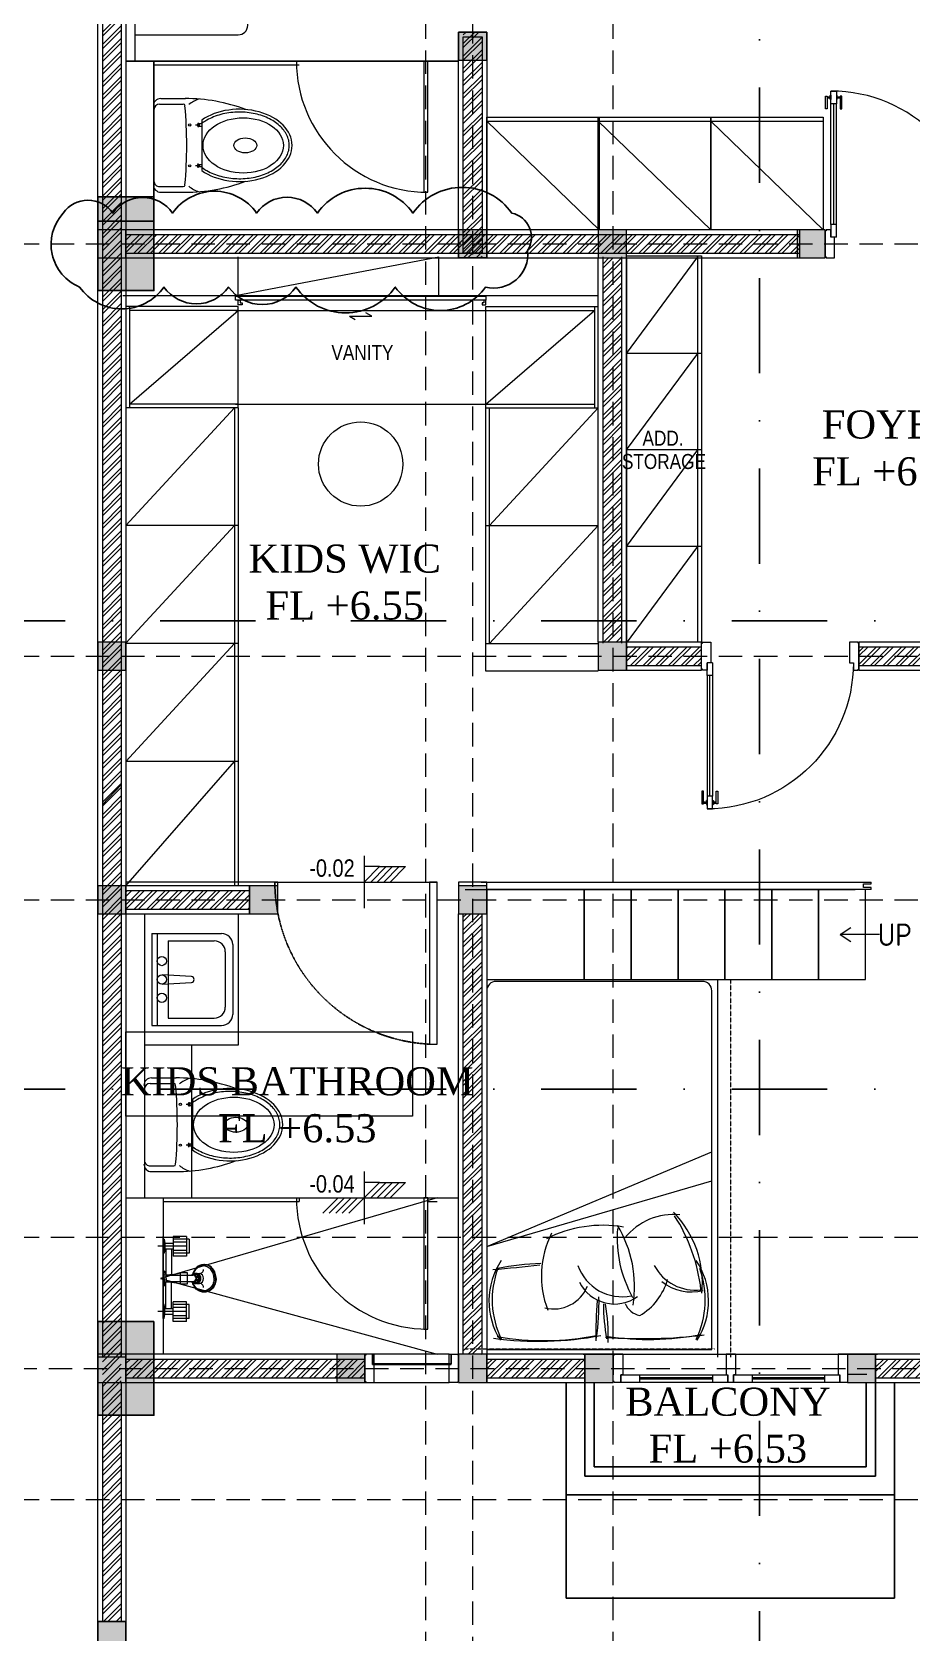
# Model space of a CAD drawing. Header units: millimetres. Extents: x -9564 to 494436, y -140371 to 4257.
# Drawn here: x 79662 to 84355, y -14508 to -5972 of the extents above; entities that cross this region are included whole.
import ezdxf

# ---------------------------------------------------------------- set-up
doc = ezdxf.new("R2010")
doc.units = ezdxf.units.MM
doc.header["$MEASUREMENT"] = 0
for name, pattern in [('DASHDOTX2', [50.8, 25.4, -12.7, 0, -12.7]), ('DASHED2', [0.375, 0.25, -0.125]), ('HIDDEN2', [0.1875, 0.125, -0.0625]), ('SLD-Solid', [0])]:
    doc.linetypes.add(name, pattern=pattern)
doc.layers.get('DEFPOINTS').update_dxf_attribs({"lineweight": 18})
for name, color, linetype in [('1', 5, 'Continuous'), ('DIM DET', 8, 'HIDDEN2'), ('TEXT', 4, 'Continuous'), ('WALL', 90, 'Continuous')]:
    doc.layers.add(name, color=color, linetype=linetype)
for name, color, linetype, lineweight in [('28-Arsiran', 252, 'Continuous', 5), ('8', 8, 'Continuous', 5), ('AS', 8, 'HIDDEN2', 5), ('DIM', 1, 'Continuous', 5), ('DINDING', 1, 'Continuous', 20), ('DOOR OPENING', 4, 'SLD-Solid', 5), ('FURNITURE', 25, 'Continuous', 5), ('HATCH', 8, 'Continuous', 13), ('KOL', 5, 'Continuous', 18), ('LEGEND', 1, 'DASHED2', 50), ('TEXT 1', 210, 'Continuous', 5)]:
    doc.layers.add(name, color=color, linetype=linetype, lineweight=lineweight)
doc.styles.add('0010-WKA13-TEXT', font='isocp.shx', dxfattribs={"height": 15})
doc.styles.add('Arial Narrow', font='ARIALN.TTF')
doc.styles.add('style1', font='times.ttf', dxfattribs={"height": 0.15})
doc.styles.add('style2', font='times.ttf', dxfattribs={"height": 0.18})
doc.dimstyles.new('ISO-25', dxfattribs={"dimtxt": 0.18, "dimasz": 0.12, "dimexe": 0.1, "dimexo": 0.1, "dimgap": 0.0625, "dimtad": 1, "dimtoh": 1, "dimdec": 0, "dimlfac": 1000, "dimtxsty": 'style2', "dimblk": 'ARCHTICK', "dimcen": 0.15, "dimclrd": 1, "dimclre": 1, "dimclrt": 4, "dimadec": 0, "dimazin": 0, "dimtfac": 1, "dimtdec": 0, "dimtmove": 0, "dimatfit": 3, "dimldrblk": 'OBLIQUE', "dimfxl": 1, "dimarcsym": 0})
pattern_1 = [(45, (-234119.49, -162929.193), (-33.675954, 33.675954), []), (45, (-234097.04, -162929.193), (-33.675954, 33.675954), [])]

# ---------------------------------------------------------------- blocks, each defined once
blk = doc.blocks.new('as2')
at = {"layer": 'AS'}
for p, q in [((245.8198, 142.1088), (245.8198, 163.539)), ((247.5698, 142.1088), (247.5698, 163.539)), ((247.8198, 142.2711), (247.8198, 163.539)), ((248.5698, 142.1088), (248.5698, 163.539)), ((242.9446, 155.8275), (256.2148, 155.8275)), ((242.9446, 153.6275), (256.2148, 153.6275)), ((242.9446, 152.3275), (256.2148, 152.3275)), ((242.9446, 150.5275), (256.2148, 150.5275)), ((242.3711, 149.8275), (256.2148, 149.8275)), ((242.9446, 149.1275), (256.2148, 149.1275))]:
    blk.add_line(p, q, dxfattribs=at)
blk = doc.blocks.new('TOILET')
at = {"layer": '8', "lineweight": 5}
for p, q in [((-134.7, 254.9), (134.7, 254.9)), ((-120.2, 236.5), (-96.6, 236.5)), ((-114.4, 254.9), (-114.4, 235.8)), ((-108.5, 245.2), (-108.5, 221.5)), ((-102.2, 235.8), (-102.2, 254.9)), ((120.2, 236.5), (96.6, 236.5)), ((102.2, 235.8), (102.2, 254.9)), ((108.5, 245.2), (108.5, 221.5)), ((114.4, 254.9), (114.4, 235.8)), ((-250, 36.9), (-250, 167.9)), ((-220, 30), (-220, 155.8)), ((220, 30), (220, 155.8)), ((250, 36.9), (250, 167.9)), ((-190, 0), (190, 0))]:
    blk.add_line(p, q, dxfattribs=at)
for centre in [(-109.2, 190.9), (109.2, 190.9)]:
    blk.add_circle(centre, 5.82, dxfattribs=at)
for centre, radius, start, end in [((666.2, 167.1), 916.2, 159.38766, 180.04725), ((-666.2, 167.1), 916.2, 359.95275, 20.61234), ((-96.2, 287.1), 157.9, 197.15223, 219.8185), ((0, -2250.1), 2425, 85.01146, 94.98854), ((-108.3, 236.3), 6.15, 185.15685, 354.84315), ((108.3, 236.3), 6.15, 185.15685, 354.84315), ((96.2, 287.1), 157.9, 320.1815, 342.84777), ((-210, 155.8), 10, 94.98854, 180), ((210, 155.8), 10, 0, 85.01146), ((-210, 36.9), 40, 180, 270), ((-190, 30), 30, 180, 270), ((190, 30), 30, 270, 0), ((210, 36.9), 40, 270, 0)]:
    blk.add_arc(centre, radius, start, end, dxfattribs=at)
blk.add_ellipse((0, 455.9), major_axis=(0, 281), ratio=0.685919, start_param=3.915332, end_param=8.651039, dxfattribs=at)
for centre, major_axis, ratio in [((0.3, 476.2), (0, 214.4), 0.687861), ((0, 487.3), (0, 60.7), 0.657164)]:
    blk.add_ellipse(centre, major_axis=major_axis, ratio=ratio, dxfattribs=at)
blk.add_open_spline([(117, 256.4), (126.7, 269.6), (130.8, 276.1), (141, 293.8), (146.8, 305.6), (156.9, 330.6), (161.3, 343.7), (168.6, 370.8), (171.5, 384.8), (175.7, 413.3), (177, 427.9), (178, 457.1), (177.7, 471.7), (175.4, 500.8), (173.5, 515.2), (168.1, 543.3), (164.6, 557), (156.2, 583.3), (151.2, 596), (140.1, 619.8), (133.8, 631.1), (120.3, 651.8), (113, 661.3), (97.5, 678.4), (89.3, 686), (72.4, 699), (63.7, 704.5), (45.8, 713.2), (36.8, 716.5), (18.4, 720.8), (9.2, 721.9), (-9.3, 721.9), (-18.5, 720.8), (-36.8, 716.5), (-45.9, 713.2), (-63.7, 704.4), (-72.5, 699), (-89.4, 685.9), (-97.5, 678.4), (-113, 661.3), (-120.3, 651.8), (-133.9, 631), (-140.1, 619.8), (-151.3, 595.9), (-156.2, 583.2), (-164.6, 556.9), (-168.1, 543.2), (-173.5, 515.1), (-175.5, 500.7), (-177.7, 471.7), (-178, 457), (-177, 427.8), (-175.7, 413.2), (-171.5, 384.7), (-168.6, 370.7), (-161.3, 343.6), (-156.9, 330.5), (-146.7, 305.6), (-141, 293.8), (-130.8, 276), (-126.7, 269.6), (-117.3, 254.6)], degree=3, knots=[3.915332, 3.915332, 3.915332, 3.915332, 4.014441, 4.014441, 4.176505, 4.176505, 4.338569, 4.338569, 4.500633, 4.500633, 4.662697, 4.662697, 4.824761, 4.824761, 4.986825, 4.986825, 5.148889, 5.148889, 5.310953, 5.310953, 5.473017, 5.473017, 5.635081, 5.635081, 5.797146, 5.797146, 5.95921, 5.95921, 6.121274, 6.121274, 6.283338, 6.283338, 6.445402, 6.445402, 6.607466, 6.607466, 6.76953, 6.76953, 6.931594, 6.931594, 7.093658, 7.093658, 7.255722, 7.255722, 7.417786, 7.417786, 7.57985, 7.57985, 7.741915, 7.741915, 7.903979, 7.903979, 8.066043, 8.066043, 8.228107, 8.228107, 8.390171, 8.390171, 8.552235, 8.552235, 8.651039, 8.651039, 8.651039, 8.651039], dxfattribs=at)
blk = doc.blocks.new('SINK')
at = {"layer": '8'}
for p, q in [((-186.5, 431.8), (186.5, 431.8)), ((-245.4, 0), (-245.4, 372.9)), ((-147.2, 392.6), (147.2, 392.6)), ((245.4, 0), (245.4, 372.9)), ((-206.1, 88.3), (-206.1, 333.7)), ((206.1, 88.3), (206.1, 333.7)), ((-15.7, 211.9), (-24.5, 55.4)), ((24.5, 55.4), (15.7, 211.9)), ((-206.1, 88.3), (206.1, 88.3)), ((-245.4, 29.4), (245.4, 29.4)), ((-245.4, 0), (245.4, 0))]:
    blk.add_line(p, q, dxfattribs=at)
for centre in [(-98.1, 54), (0, 54), (98.1, 54)]:
    blk.add_circle(centre, 24.5, dxfattribs=at)
for centre, radius, start, end in [((-186.5, 372.9), 58.9, 90, 180), ((186.5, 372.9), 58.9, 0, 90), ((-147.2, 333.7), 58.9, 90, 180), ((147.2, 333.7), 58.9, 0, 90), ((0, 211), 15.7, 3.21694, 176.78306)]:
    blk.add_arc(centre, radius, start, end, dxfattribs=at)
blk = doc.blocks.new('Shower - P')
for p, q in [((0, -146), (0, 146)), ((3, 136.3), (0, 136.3)), ((0, 126.3), (0, 96.3)), ((3, 136.3), (5.5, 121.3)), ((3, 136.3), (3, 86.3)), ((5.5, 121.3), (5.5, 101.3)), ((35.5, 121.3), (5.5, 121.3)), ((82, 146.3), (35.5, 146.3)), ((35.5, 146.3), (35.5, 76.3)), ((82, 146.3), (82, 76.3)), ((92, 136.3), (92, 86.3)), ((3, 86.3), (0, 86.3)), ((5.5, 101.3), (3, 86.3)), ((35.5, 101.3), (5.5, 101.3)), ((9, 101.3), (9, 10.2)), ((29, 101.3), (29, 11.1)), ((82, 76.3), (35.5, 76.3)), ((9, -111), (9, -16.1)), ((29, -111), (29, -17)), ((3, -96), (0, -96)), ((0, -136), (0, -106)), ((3, -146), (3, -96)), ((5.5, -111), (3, -96)), ((35.5, -111), (5.5, -111)), ((5.5, -131), (5.5, -111)), ((82, -86), (35.5, -86)), ((35.5, -156), (35.5, -86)), ((82, -156), (82, -86)), ((92, -146), (92, -96)), ((3, -146), (0, -146)), ((3, -146), (5.5, -131)), ((35.5, -131), (5.5, -131)), ((82, -156), (35.5, -156))]:
    blk.add_line(p, q)
at = {"color": 8}
for p, q in [((92, 136.3), (35.5, 136.3)), ((82, 126.3), (35.5, 126.3)), ((35.5, 111.3), (-19, 111.3)), ((82, 111.3), (35.5, 111.3)), ((82, 96.3), (35.5, 96.3)), ((92, 86.3), (35.5, 86.3)), ((92, -96), (35.5, -96)), ((82, -106), (35.5, -106)), ((35.5, -121), (-19, -121)), ((82, -121), (35.5, -121)), ((82, -136), (35.5, -136)), ((92, -146), (35.5, -146))]:
    blk.add_line(p, q, dxfattribs=at)
blk.add_lwpolyline([(60.4, 16.4), (60.4, -22.3), (86.1, -22.3), (86.1, 16.4)], close=True)
for centre, start, end in [((9.8, 220.3), 267.3376, 283.943), ((9.8, -226.2), 76.057, 92.6624)]:
    blk.add_arc(centre, 210, start, end)
blk = doc.blocks.new('TX 4225 - P')
for p, q in [((0, 0), (-26.5, 0)), ((0, 0), (26.5, 0)), ((0, -2.8), (-26.5, -2.8)), ((0, -10.5), (-13.5, -10.5)), ((-11.2, -10.5), (-11.2, -105.3)), ((0, -2.8), (26.5, -2.8)), ((0, -10.5), (13.5, -10.5)), ((11.2, -10.5), (11.2, -105.3))]:
    blk.add_line(p, q)
at = {"linetype": 'Continuous'}
for p, q in [((-26.5, 0), (-26.5, -2.8)), ((26.5, 0), (26.5, -2.8)), ((-26.5, -2.8), (-13.5, -10.5)), ((26.5, -2.8), (13.5, -10.5)), ((-17.8, -119), (-17.8, -128.2)), ((17.8, -119), (17.8, -128.2))]:
    blk.add_line(p, q, dxfattribs=at)
for points in [[(0, -185.1, -0.08228), (-18.8, -181.9, -0.091339), (-34.5, -173.1, -0.103805), (-45.4, -159.3, -0.114745), (-49.1, -143.8, -0.114745), (-45.5, -128.3, -0.103805), (-34.8, -114.4, -0.091339), (-19.2, -105.4, -0.017766), (-15.3, -104.2, -0.08413)], [(0, -180.4, -0.086014), (-17.3, -177.4, -0.092418), (-31.4, -169.2, -0.103199), (-41.2, -156.4, -0.112374), (-44.4, -142.1, -0.112374), (-41.2, -127.7, -0.103199), (-31.4, -114.9, -0.097293), (-16.5, -106.4, -0.086014)], [(-11.2, -99.8, 0.024317), (-12.5, -100.9, 0.101351), (-16.3, -106.2, 0.106183), (-17.6, -112.3, 0.106183), (-16.3, -118.5, 0.101351), (-12.5, -123.8, 0.095192), (-6.8, -127.3, 0.091252), (0, -128.6, 0.091252)], [(-11.2, -100.1, 0.019506), (-12.3, -100.9, 0.104907), (-16.1, -105.6, 0.119757), (-17.3, -110.8, 0.119757), (-16.1, -115.9, 0.104907), (-12.3, -120.6, 0.08904), (-6.8, -123.6, 0.080352), (0, -124.7, 0.080352)], [(-11.2, -104.6, 0.067587), (-11.6, -107.5, 0.101747), (-10.7, -111.7, 0.099781), (-8.2, -115.4, 0.097121), (-4.4, -117.8, 0.09532), (0, -118.6, 0.09532)], [(0, -128.6, 0.091252), (6.8, -127.3, 0.095192), (12.5, -123.8, 0.101351), (16.3, -118.5, 0.106183), (17.6, -112.3, 0.106183), (16.3, -106.2, 0.101351), (12.5, -100.9, 0.024317), (11.2, -99.8, 0.091252)], [(0, -124.7, 0.080352), (6.8, -123.6, 0.08904), (12.3, -120.6, 0.104907), (16.1, -115.9, 0.119757), (17.3, -110.8, 0.119757), (16.1, -105.6, 0.104907), (12.3, -100.9, 0.019506), (11.2, -100.1, 0.080352)], [(0, -185.1, 0.08228), (18.8, -181.9, 0.091339), (34.5, -173.1, 0.103805), (45.4, -159.3, 0.114745), (49.1, -143.8, 0.114745), (45.5, -128.3, 0.103805), (34.8, -114.4, 0.091339), (19.2, -105.4, 0.017766), (15.3, -104.2, 0.08413)], [(0, -118.6, 0.09532), (4.5, -117.8, 0.097121), (8.2, -115.4, 0.099781), (10.7, -111.7, 0.101747), (11.6, -107.5, 0.071052), (11.2, -104.5, 0.099781)], [(0, -180.4, 0.086014), (17.3, -177.4, 0.092418), (31.4, -169.2, 0.103199), (41.2, -156.4, 0.112374), (44.4, -142.1, 0.112374), (41.2, -127.7, 0.103199), (31.4, -114.9, 0.097293), (16.5, -106.4, 0.086014)], [(0, -188, -0.08228), (-18.8, -184.8, -0.091339), (-34.5, -176, -0.103805), (-45.4, -162.2, -0.114745), (-49.1, -146.7, -0.011566), (-49, -145.1, -0.103805)], [(0, -188, 0.08228), (18.8, -184.8, 0.091339), (34.5, -176, 0.103805), (45.4, -162.2, 0.114745), (49.1, -146.7, 0.011566), (49, -145.1, 0.103805)]]:
    blk.add_lwpolyline(points, format="xyb", dxfattribs=at)
for centre, radius, start, end in [((0, -115.7), 18.1, 170.9615, 270), ((-21.7, -114.3), 7.72, 332.2967, 52.3912), ((0, -105.3), 11.2, 180, 0), ((0, -115.7), 18.1, 270, 9.0385), ((21.7, -114.3), 7.72, 127.6088, 207.7033), ((-31.2, -129.3), 13.4, 266.824, 4.6869), ((0, -124.9), 18.1, 190.4463, 270), ((-9.9, -127.9), 8.46, 23.0455, 111.141), ((0, -124.9), 18.1, 270, 349.5537), ((9.9, -127.9), 8.46, 68.859, 156.9545), ((31.2, -129.3), 13.4, 175.3131, 273.176)]:
    blk.add_arc(centre, radius, start, end, dxfattribs=at)
blk = doc.blocks.new('SHOWER')
at = {"layer": '8', "color": 8, "ltscale": 0.75, "xscale": -1.5, "yscale": 1.5, "zscale": 1.5}
for name, p, rotation in [('TX 4225 - P', (0, 0), 180), ('Shower - P', (4.4, 0), 270)]:
    blk.add_blockref(name, p, dxfattribs=dict(at, rotation=rotation))
blk = doc.blocks.new('KOLOM PRAKTIS')
at = {"layer": 'HATCH'}
h = blk.add_hatch(color=256, dxfattribs=at)
h.dxf.hatch_style = 1
h.paths.add_polyline_path([(-75, 75), (-75, -75), (75, -75), (75, 75)])
at = {"layer": 'KOL'}
blk.add_lwpolyline([(-75, -75), (75, -75), (75, 75), (-75, 75)], close=True, dxfattribs=at)
blk = doc.blocks.new('KSK 3A')
at = {"layer": 'DOOR OPENING', "linetype": 'Continuous'}
blk.add_line((0, 0), (0, 150), dxfattribs=at)
blk.add_lwpolyline([(50, 95), (40, 95), (40, 150), (5, 150), (5, 145), (0, 145), (0, 5), (5, 5), (5, 0), (50, 0)], close=True, dxfattribs=at)
blk = doc.blocks.new('KUSEN PINTU')
at = {"layer": 'DOOR OPENING', "linetype": 'Continuous', "transparency": 33554687}
for p, q in [((-50, 110), (-30, 110)), ((-50, 0), (-50, 110)), ((-30, 110), (-30, 150)), ((-30, 150), (-5, 150)), ((-5, 150), (-5, 145)), ((-5, 145), (0, 145)), ((0, 145), (0, 5)), ((-5, 0), (-50, 0)), ((0, 5), (-5, 5)), ((-5, 5), (-5, 0))]:
    blk.add_line(p, q, dxfattribs=at)
at = {"layer": 'DOOR OPENING', "linetype": 'Continuous', "ltscale": 10, "transparency": 33554687}
for p, q in [((0, 145), (0, 150)), ((0, 5), (0, 0))]:
    blk.add_line(p, q, dxfattribs=at)
blk = doc.blocks.new('D1')
at = {"layer": 'DOOR OPENING', "linetype": 'Continuous', "transparency": 33554687}
for p, q in [((262.9104, 162.4696), (262.9104, 162.5374)), ((262.9104, 162.5374), (262.94, 162.5374)), ((262.94, 162.5374), (262.94, 162.4696)), ((262.8822, 162.4419), (262.8822, 162.5097)), ((262.8822, 162.5097), (262.8906, 162.5097)), ((262.8906, 162.5097), (262.8906, 162.4419)), ((262.9065, 162.4939), (262.9065, 162.5131)), ((262.9104, 162.4922), (262.9081, 162.4922)), ((262.9104, 162.5148), (262.9104, 162.4922)), ((262.94, 162.4696), (262.9104, 162.4696)), ((262.94, 162.5148), (262.94, 162.4922)), ((262.9422, 162.5148), (262.94, 162.5148)), ((262.94, 162.4922), (262.9422, 162.4922)), ((262.9439, 162.4939), (262.9439, 162.5131)), ((262.9597, 162.5097), (262.9597, 162.4419)), ((262.9682, 162.5097), (262.9597, 162.5097)), ((262.9682, 162.4419), (262.9682, 162.5097)), ((262.8906, 162.4419), (262.8822, 162.4419)), ((262.9597, 162.4419), (262.9682, 162.4419)), ((262.9104, 161.8252), (262.9104, 161.7574)), ((262.94, 161.7574), (262.94, 161.8252)), ((262.94, 161.7574), (262.9104, 161.7574))]:
    blk.add_line(p, q, dxfattribs=at)
at = {"layer": 'DOOR OPENING', "linetype": 'Continuous', "ltscale": 10, "transparency": 33554687}
for p, q in [((262.8906, 162.5065), (262.9065, 162.5065)), ((262.8906, 162.5005), (262.9065, 162.5005)), ((262.9104, 161.8252), (262.9104, 162.4696)), ((262.9252, 162.4696), (262.9252, 161.8252)), ((262.94, 161.8252), (262.94, 162.4696)), ((262.9439, 162.5065), (262.9597, 162.5065)), ((262.9439, 162.5005), (262.9597, 162.5005))]:
    blk.add_line(p, q, dxfattribs=at)
at = {"layer": 'DOOR OPENING', "transparency": 33554687}
for p, q in [((262.9081, 162.5148), (262.9104, 162.5148)), ((262.94, 161.8252), (262.9104, 161.8252)), ((262.9104, 161.7574), (262.9104, 161.7974))]:
    blk.add_line(p, q, dxfattribs=at)
at = {"layer": 'DOOR OPENING', "color": 8, "ltscale": 10, "transparency": 33554687}
blk.add_arc((262.9104, 161.7574), 0.78, 0, 90, dxfattribs=at)
at = {"layer": 'DOOR OPENING', "linetype": 'Continuous', "transparency": 33554687}
for centre, start, end in [((262.9081, 162.5131), 90, 180), ((262.9081, 162.4939), 180, 270), ((262.9422, 162.5131), 0, 90), ((262.9422, 162.4939), 270, 0)]:
    blk.add_arc(centre, 0.00169, start, end, dxfattribs=at)
at = {"layer": 'DOOR OPENING', "linetype": 'Continuous', "transparency": 33554687, "yscale": 0.001, "zscale": 0.001}
for p, xscale in [((262.8804, 161.6474), -0.001), ((263.7204, 161.6474), 0.001)]:
    blk.add_blockref('KUSEN PINTU', p, dxfattribs=dict(at, xscale=xscale))
blk = doc.blocks.new('fim4')
at = {"layer": '8', "transparency": 33554687}
blk.add_line((283.9735, 154.7524), (283.9735, 151.0724), dxfattribs=at)
blk = doc.blocks.new('pot2')
at = {"layer": '1', "linetype": 'DASHDOTX2', "ltscale": 0.02}
for points in [[(167.8795, 148.8386), (167.5025, 148.8386), (167.5025, 171.6414), (167.8795, 171.6414)], [(160.243, 160.0886), (160.243, 159.7115), (176.6346, 159.7115), (176.6346, 160.0886)], [(160.243, 157.5886), (160.243, 157.2115), (176.6346, 157.2115), (176.6346, 157.5886)]]:
    blk.add_lwpolyline(points, dxfattribs=at)
blk = doc.blocks.new('_ArchTick')
at = {"color": 0, "linetype": 'ByBlock', "const_width": 0.15}
blk.add_lwpolyline([(-0.5, -0.5), (0.5, 0.5)], dxfattribs=at)
blk = doc.blocks.new('*D964')
at = {"layer": 'DEFPOINTS', "color": 0, "transparency": 16777216}
for p in [(82510.9, -13379.6), (84260.9, -13379.6), (84260.9, -14328.3)]:
    blk.add_point(p, dxfattribs=at)
at = {"layer": 'DIM', "color": 1, "lineweight": -2, "transparency": 16777216}
for p, q in [((82510.9, -13379.7), (82510.9, -14328.4)), ((84260.9, -13379.7), (84260.9, -14328.4)), ((82510.9, -14328.3), (84260.9, -14328.3))]:
    blk.add_line(p, q, dxfattribs=at)
at = {"layer": 'DIM', "color": 1, "lineweight": -2, "transparency": 16777216, "xscale": 0.12, "yscale": 0.12, "zscale": 0.12, "rotation": 180}
blk.add_blockref('_ArchTick', (82510.9, -14328.3), dxfattribs=at)
at = {"layer": 'DIM', "color": 1, "lineweight": -2, "transparency": 16777216, "xscale": 0.12, "yscale": 0.12, "zscale": 0.12}
blk.add_blockref('_ArchTick', (84260.9, -14328.3), dxfattribs=at)
at = {"layer": 'DIM', "color": 4, "transparency": 16777216, "insert": (83385.9, -14328.2), "char_height": 0.18, "attachment_point": 5, "style": 'style2'}
blk.add_mtext('1749966', dxfattribs=at)
blk = doc.blocks.new('_Oblique')
at = {"color": 0, "linetype": 'ByBlock', "lineweight": -2}
blk.add_line((-0.5, -0.5), (0.5, 0.5), dxfattribs=at)
blk = doc.blocks.new('kolom1')
at = {"true_color": 0x636466}
h = blk.add_hatch(dxfattribs=at)
h.set_pattern_fill('ANGLE', color=251)
h.set_pattern_definition([(0, (0, 0), (0, 6.985), [5.08, -1.905]), (90, (0, 0), (-6.985, 4e-16), [5.08, -1.905])])
h.paths.add_polyline_path([(201.3116, -20.5135), (201.6116, -20.5135), (201.6116, -20.0135), (201.3116, -20.0135)])
h = blk.add_hatch(color=251, dxfattribs=at)
h.dxf.hatch_style = 1
h.paths.add_polyline_path([(201.6116, -20.0135), (201.3116, -20.0135), (201.3116, -20.5135), (201.6116, -20.5135)])
blk.add_lwpolyline([(201.6116, -20.0135), (201.6116, -20.5135), (201.3116, -20.5135), (201.3116, -20.0135)], close=True)
blk = doc.blocks.new('KL3')
at = {"true_color": 0x636466}
h = blk.add_hatch(color=251, dxfattribs=at)
h.dxf.hatch_style = 1
h.paths.add_polyline_path([(349.2527, -321.7822), (349.1027, -321.7822), (349.1027, -322.0822), (349.2527, -322.0822)])
blk.add_lwpolyline([(349.1027, -321.7822), (349.2527, -321.7822), (349.2527, -322.0822), (349.1027, -322.0822)], close=True)
for p in [(147.7911, -294.1687), (147.7911, -300.1687)]:
    blk.add_blockref('kolom1', p)
blk = doc.blocks.new('A$Cc80c1df7')
at = {"layer": '8', "transparency": 33554687}
for p, q in [((0, 600), (600, 600)), ((0, 600), (438.8, 600)), ((0, 600), (600, 600)), ((600, 600), (600, 0)), ((0, 580), (438.8, 580)), ((0, 580), (600, 580)), ((0, 580), (600, 0))]:
    blk.add_line(p, q, dxfattribs=at)
blk.add_lwpolyline([(600, 0), (0, 0), (0, 600), (600, 600)], close=True, dxfattribs=at)

msp = doc.modelspace()

# ---------------------------------------------------------------- hatches: boundary and pattern name
at = {"layer": '28-Arsiran'}
h = msp.add_hatch(dxfattribs=at)
h.set_pattern_fill('ANSI32', color=256, scale=4.999999)
h.set_pattern_definition(pattern_1)
h.paths.add_polyline_path([(80137.1979, -1426.707), (80037.1979, -1426.707), (80037.1375, -14451.7046), (80137.1375, -14451.7046)])
h = msp.add_hatch(dxfattribs=at)
h.set_pattern_fill('ANSI32', color=256, scale=4.999999)
h.set_pattern_definition([(45, (-234119.49, -167474.19), (-33.675954, 33.675954), []), (45, (-234097.04, -167474.19), (-33.675954, 33.675954), [])])
h.paths.add_polyline_path([(82062.258, -5971.7063), (81962.258, -5971.7063), (81962.1976, -7176.7059), (82062.1975, -7176.7059)])
h = msp.add_hatch(dxfattribs=at)
h.set_pattern_fill('ANSI32', color=256, scale=4.999999)
h.set_pattern_definition(pattern_1)
h.paths.add_polyline_path([(83757.1369, -7151.7059), (83757.1369, -7051.706), (80162.1713, -7051.706), (80162.1713, -7151.7059)])
h = msp.add_hatch(dxfattribs=at)
h.set_pattern_fill('ANSI32', color=256, scale=4.999999)
h.set_pattern_definition(pattern_1)
h.paths.add_polyline_path([(82707.1389, -9226.7055), (82807.1389, -9226.7055), (82807.1389, -7176.7059), (82707.1389, -7176.7059)])
h = msp.add_hatch(dxfattribs=at)
h.set_pattern_fill('ANSI32', color=256, scale=4.999999)
h.set_pattern_definition(pattern_1)
h.paths.add_polyline_path([(83232.1899, -9351.7054), (83232.1899, -9251.7055), (82832.1389, -9251.7055), (82832.1389, -9351.7054)])
h = msp.add_hatch(dxfattribs=at)
h.set_pattern_fill('ANSI32', color=256, scale=4.999999)
h.set_pattern_definition(pattern_1)
h.paths.add_polyline_path([(88532.1375, -9351.7055), (88532.1375, -9251.7055), (84072.1897, -9251.7055), (84072.1897, -9351.7054)])
h = msp.add_hatch(dxfattribs=at)
h.set_pattern_fill('ANSI32', color=256, scale=4.999999)
h.set_pattern_definition(pattern_1)
h.paths.add_polyline_path([(80822.1372, -10651.7053), (80822.1372, -10551.7053), (80162.1376, -10551.7053), (80162.1376, -10651.7053)])
h = msp.add_hatch(dxfattribs=at)
h.set_pattern_fill('ANSI32', color=256, scale=4.999999)
h.set_pattern_definition([(45, (-234004.494, -162929.193), (-33.675954, 33.675954), []), (45, (-233982.043, -162929.193), (-33.675954, 33.675954), [])])
h.paths.add_polyline_path([(81962.1371, -13026.7049), (82062.1371, -13026.7049), (82062.1371, -10676.7053), (81962.1371, -10676.7053)])
h = msp.add_hatch(dxfattribs=at)
h.set_pattern_fill('ANSI32', color=256, scale=4.999999)
h.set_pattern_definition(pattern_1)
h.paths.add_polyline_path([(81437.1372, -13151.7049), (81437.1372, -13051.7049), (80162.1376, -13051.7049), (80162.1376, -13151.7049)])
h = msp.add_hatch(dxfattribs=at)
h.set_pattern_fill('ANSI32', color=256, scale=4.999999)
h.set_pattern_definition(pattern_1)
h.paths.add_polyline_path([(82610.8874, -13151.7048), (82610.8874, -13051.7048), (82087.1371, -13051.7049), (82087.1371, -13151.7049)])
h = msp.add_hatch(dxfattribs=at)
h.set_pattern_fill('ANSI32', color=256, scale=4.999999)
h.set_pattern_definition(pattern_1)
h.paths.add_polyline_path([(84934.6382, -13151.7055), (84934.6382, -13051.7055), (84160.8534, -13051.7055), (84160.8534, -13151.7055)])
at = {"layer": '8'}
h = msp.add_hatch(dxfattribs=at)
h.set_pattern_fill('ANSI32', color=256, scale=9999.998119)
h.set_pattern_definition([(45, (-122844450, -343579420), (-67351.908, 67351.908), []), (45, (-122799550, -343579420), (-67351.908, 67351.908), [])])
h.paths.add_polyline_path([(80137.1979, -1426.707), (80037.1979, -1426.707), (80037.1979, -13041.7049), (80137.1979, -13041.7049)])

# ---------------------------------------------------------------- linework, layer by layer
for p, q in [((80162.1979, -6126.7061), (81937.1371, -6126.7061)), ((80312.1374, -7026.706), (80312.1374, -6126.7061)), ((80312.1374, -7026.706), (80312.1374, -6126.7061)), ((82762.137, -13026.7048), (82812.137, -13026.7048)), ((83363.3872, -13026.7049), (83413.3872, -13026.7049)), ((83960.8871, -13026.7048), (84010.8871, -13026.7048)), ((83373.3872, -13176.7048), (83373.3872, -13136.7048)), ((83970.8871, -13176.7048), (83970.8871, -13136.7049)), ((82510.8873, -13776.7047), (82510.8874, -13176.7049)), ((82610.8873, -13676.7047), (82610.8874, -13176.7049)), ((82660.8873, -13626.7047), (82660.8874, -13176.7049)), ((84110.8534, -13176.7048), (84110.8534, -13626.7047)), ((84160.8534, -13176.7048), (84160.8534, -13676.7047)), ((84260.8534, -13176.7048), (84260.8534, -13776.7047)), ((84110.8534, -13626.7047), (82660.8873, -13626.7047)), ((84160.8534, -13676.7047), (82610.8873, -13676.7047)), ((84260.8534, -13776.7047), (82510.8873, -13776.7047))]:
    msp.add_line(p, q)
at = {"color": 1}
msp.add_lwpolyline([(79828.3994, -6937.7833, 0.52056705), (79916.0302, -7332.3317, 0.52056705), (80365.8763, -7332.3317, 0.52056705), (80710.2626, -7332.3317, 0.52056705), (81069.7611, -7332.3317, 0.52056705), (81599.4356, -7332.3317, 0.52056705), (82081.023, -7332.3317, 0.52056705), (82305.3507, -7138.2129, 0.52056705), (82220.6505, -6937.7833, 0.52056705), (81693.1099, -6937.7833, 0.52056705), (81183.9906, -6937.7833, 0.52056705), (80859.826, -6937.7833, 0.52056705), (80411.9887, -6937.7833, 0.52056705), (80092.6587, -6937.7833, 0.52056705)], format="xyb", close=True, dxfattribs=at)
at = {"layer": '28-Arsiran'}
msp.add_line((80162.1376, -10551.7053), (80822.1372, -10551.7053), dxfattribs=at)
at = {"layer": '8'}
for p, q in [((80037.1979, -1426.707), (80037.1979, -13041.7049)), ((80137.1979, -1426.707), (80137.1979, -13041.7049)), ((80162.1713, -7051.706), (83757.1369, -7051.706)), ((80162.1713, -7151.7059), (83757.1369, -7151.7059)), ((82707.1389, -9231.7056), (82707.1389, -7171.7061)), ((82807.1389, -9231.7056), (82807.1389, -7171.7061)), ((82832.1389, -9251.7055), (83232.1899, -9251.7055)), ((84072.1897, -9251.7055), (88532.1375, -9251.7055)), ((82832.1389, -9351.7054), (83232.1899, -9351.7054)), ((84072.1897, -9351.7054), (88532.1375, -9351.7055)), ((80957.1389, -10506.7053), (81822.139, -10506.7053)), ((80162.1376, -10651.7053), (80822.1372, -10651.7053)), ((81962.1371, -13026.7049), (81962.1371, -10676.7053)), ((82062.1371, -13026.7049), (82062.1371, -10676.7053)), ((80512.1375, -11376.7051), (80512.1375, -12191.705)), ((80162.1376, -13051.7049), (81437.1372, -13051.7049)), ((82087.1371, -13051.7049), (82610.8874, -13051.7049)), ((84160.8534, -13051.7055), (84962.1387, -13051.7055)), ((80037.1376, -13176.7049), (80037.1376, -14451.7046)), ((80137.1376, -13176.7049), (80137.1376, -14451.7046)), ((80162.1376, -13151.7049), (81437.1372, -13151.7049)), ((82087.1371, -13151.7049), (82610.8874, -13151.7049)), ((84160.8534, -13151.7055), (84962.1387, -13151.7055))]:
    msp.add_line(p, q, dxfattribs=at)
at = {"layer": '8', "transparency": 33554687}
for p, q in [((80212.1618, -6126.7061), (80212.1618, -3986.7066)), ((83212.1899, -9226.7055), (83212.1899, -7166.7059)), ((80747.173, -7376.706), (81832.139, -7171.7061)), ((82832.1389, -7686.7059), (83212.1899, -7171.706)), ((80147.1731, -7376.706), (82682.1389, -7376.706)), ((80762.1712, -7436.706), (80162.1713, -7436.706)), ((80182.1713, -7436.706), (80182.1713, -7976.7059)), ((80762.1712, -7456.706), (80182.1713, -7456.706)), ((80747.173, -7456.706), (82082.139, -7456.706)), ((81354.656, -7487.8874), (81474.656, -7487.8874)), ((81354.656, -7487.8874), (81386.2269, -7506.1149)), ((81474.656, -7487.8874), (81443.085, -7469.6599)), ((82082.139, -7436.706), (82682.1389, -7436.706)), ((82082.139, -7456.706), (82662.1389, -7456.706)), ((82662.1389, -7436.706), (82662.1389, -7976.7059)), ((83232.1899, -7686.7059), (82832.1389, -7686.7059)), ((82832.1389, -8201.7058), (83212.1899, -7686.7059)), ((80762.1712, -7956.7059), (80182.1713, -7956.7059)), ((80747.173, -7956.7059), (82082.139, -7956.7059)), ((83232.1899, -8201.7058), (82832.1389, -8201.7058)), ((82832.1389, -8716.7057), (83212.1899, -8201.7058)), ((83232.1899, -8716.7057), (82832.1389, -8716.7057)), ((82832.1389, -9231.7056), (83212.1899, -8716.7057)), ((82082.139, -9381.7056), (82082.139, -9234.2055)), ((82682.1389, -9381.7056), (82082.139, -9381.7056)), ((80972.1371, -10506.7053), (80162.1715, -10506.7053)), ((80972.1371, -10526.7053), (80972.1371, -10506.7053)), ((82087.1368, -10506.7053), (81937.1368, -10506.7053)), ((81937.1368, -10506.7053), (81937.1368, -10526.7053)), ((82087.1368, -10526.7053), (82087.1368, -10506.7053)), ((84137.1235, -10546.7053), (84077.0724, -10546.7053)), ((84097.1235, -10536.7053), (84097.1235, -10516.7053)), ((84097.1235, -10516.7053), (84137.1235, -10516.7053)), ((84137.1235, -10536.7053), (84097.1235, -10536.7053)), ((84137.1235, -10516.7053), (84137.1235, -10506.7053)), ((84137.1235, -10546.7053), (84137.1235, -10536.7053)), ((80262.1375, -10676.7053), (80262.1375, -12191.705)), ((80762.1374, -10676.7053), (80762.1374, -11376.7051)), ((80762.1374, -11376.7051), (80262.1375, -11376.7051)), ((81822.1385, -12191.7049), (80347.1394, -12621.7048)), ((80362.1376, -12191.705), (80362.1376, -13026.7049)), ((80347.1394, -12621.7048), (81822.1388, -13026.7049))]:
    msp.add_line(p, q, dxfattribs=at)
at = {"layer": '8', "linetype": 'Continuous', "transparency": 33554687}
for p, q in [((80362.1618, -6126.7061), (81937.2285, -6126.7061)), ((80312.1374, -6146.7061), (81087.1676, -6146.7061)), ((80162.1377, -12191.705), (81086.8512, -12191.705)), ((81072.1386, -12191.7049), (81822.1388, -12191.705)), ((81072.1386, -12191.7049), (81937.1371, -12191.705)), ((81772.1385, -12191.7049), (81772.1385, -12211.7049)), ((81772.1385, -12191.7049), (81822.1385, -12191.7049)), ((80362.1376, -12211.705), (81087.1368, -12211.705)), ((81772.1385, -12211.7049), (81822.1385, -12211.7049))]:
    msp.add_line(p, q, dxfattribs=at)
at = {"layer": '8', "ltscale": 5, "transparency": 33554559}
msp.add_line((83317.2009, -11026.7052), (83317.2009, -13041.7055), dxfattribs=at)
at = {"layer": '8', "linetype": 'DASHED2', "ltscale": 5, "transparency": 33554559}
for p, q in [((83387.0722, -11026.7052), (83387.0703, -13041.7052)), ((81972.1393, -12996.7055), (83302.1366, -12996.7055))]:
    msp.add_line(p, q, dxfattribs=at)
at = {"layer": '8', "transparency": 33554687}
msp.add_lwpolyline([(80212.1618, -5986.7062), (80762.1617, -5986.7062, 0.414213562), (80812.1617, -5936.7062), (80812.1617, -5236.7064, 0.414213562), (80762.1617, -5186.7064), (80212.1618, -5186.7064)], format="xyb", dxfattribs=at)
at = {"layer": '8'}
for points in [[(82062.2567, -5996.7063), (82062.1988, -7151.7059), (81962.1988, -7151.7059), (81962.2567, -5996.7063)], [(81822.139, -10506.7053), (81782.1391, -10506.7053), (81782.1391, -11371.7051), (81822.139, -11371.7051)]]:
    msp.add_lwpolyline(points, close=True, dxfattribs=at)
at = {"layer": '8', "linetype": 'Continuous', "transparency": 33554687}
for points in [[(81772.1693, -6126.7061), (81752.1693, -6126.7061), (81752.1693, -6826.706), (81772.1693, -6826.706)], [(81772.1385, -12191.7049), (81752.1385, -12191.7049), (81752.1385, -12891.7048), (81772.1385, -12891.7048)]]:
    msp.add_lwpolyline(points, close=True, dxfattribs=at)
at = {"layer": '8', "transparency": 33554687}
for points in [[(80747.173, -7381.706), (82082.139, -7381.706), (82082.139, -7401.706), (80747.173, -7401.706)], [(80762.1712, -7401.706), (80772.1712, -7401.706), (80772.1712, -7416.706), (80782.1712, -7416.706), (80782.1712, -7426.706), (80762.1712, -7426.706)], [(82082.139, -7401.706), (82072.139, -7401.706), (82072.139, -7416.706), (82062.139, -7416.706), (82062.139, -7426.706), (82082.139, -7426.706)], [(82607.137, -11026.7052), (82607.137, -10546.7053), (82087.1371, -10546.7053), (82087.1371, -11026.7052)], [(82857.137, -11026.7052), (82857.137, -10546.7053), (82607.137, -10546.7053), (82607.137, -11026.7052)], [(83107.1369, -11026.7052), (83107.1369, -10546.7053), (82857.137, -10546.7053), (82857.137, -11026.7052)], [(83357.1369, -11026.7052), (83357.1369, -10546.7053), (83107.1369, -10546.7053), (83107.1369, -11026.7052)], [(83607.1368, -11026.7052), (83607.1368, -10546.7053), (83357.1369, -10546.7053), (83357.1369, -11026.7052)], [(83857.1368, -11026.7052), (83857.1368, -10546.7053), (83607.1368, -10546.7053), (83607.1368, -11026.7052)], [(84107.1367, -11026.7052), (84107.1367, -10546.7053), (83857.1368, -10546.7053), (83857.1368, -11026.7052)], [(80162.0878, -11306.5204), (81691.0494, -11306.5204), (81691.0494, -11756.7302), (80162.0878, -11756.7302)]]:
    msp.add_lwpolyline(points, close=True, dxfattribs=at)
at = {"layer": '8', "ltscale": 10, "transparency": 33554687}
for centre in [(81772.1693, -6126.7061), (81772.1385, -12191.7049)]:
    msp.add_arc(centre, 700.2855, 180, 270, dxfattribs=at)
at = {"layer": 'DIM DET', "linetype": 'DASHED2', "ltscale": 10}
msp.add_arc((81823.6327, -10506.2053), 866.4939, 180.03306184, 267.25523779, dxfattribs=at)
at = {"layer": 'DINDING'}
for points in [[(80162.1979, -1426.707), (80162.1979, -13041.7049), (80012.1979, -13041.7049), (80012.1979, -1426.707)], [(82087.258, -5971.7063), (82087.1975, -7176.7059), (81937.1976, -7176.7059), (81937.258, -5971.7063)], [(80162.1713, -7176.7059), (83757.1369, -7176.7059), (83757.1369, -7026.706), (80162.1713, -7026.706)], [(82682.1389, -9226.7055), (82682.1389, -7176.7059), (82832.1389, -7176.7059), (82832.1389, -9226.7055)], [(82832.1389, -9376.7054), (83232.1899, -9376.7054), (83232.1899, -9226.7055), (82832.1389, -9226.7055)], [(84072.1897, -9376.7054), (88532.1375, -9376.7055), (88532.1375, -9226.7055), (84072.1897, -9226.7055)], [(80162.1376, -10676.7053), (80822.1372, -10676.7053), (80822.1372, -10526.7053), (80162.1376, -10526.7053)], [(81937.1371, -13026.7049), (81937.1371, -10676.7053), (82087.1371, -10676.7053), (82087.1371, -13026.7049)], [(80162.1376, -13176.7049), (81437.1372, -13176.7049), (81437.1372, -13026.7049), (80162.1376, -13026.7049)], [(82087.1371, -13176.7048), (82610.8874, -13176.7049), (82610.8874, -13026.7049), (82087.1371, -13026.7048)], [(84160.8534, -13176.7055), (84934.6382, -13176.7048), (84934.6382, -13026.7048), (84160.8534, -13026.7055)], [(80162.1376, -13176.7049), (80162.1376, -14451.7046), (80012.1376, -14451.7046), (80012.1376, -13176.7049)]]:
    msp.add_lwpolyline(points, close=True, dxfattribs=at)
at = {"layer": 'DOOR OPENING', "linetype": 'Continuous', "transparency": 33554687}
for p, q in [((81086.8512, -12191.705), (81086.8512, -12211.705)), ((82600.8874, -13026.7048), (84170.8026, -13026.7048)), ((82802.137, -13136.7048), (83373.3872, -13136.7048)), ((82902.1369, -13136.7048), (82902.1369, -13176.7048)), ((83293.3873, -13176.7048), (83293.3873, -13136.7048)), ((83403.3872, -13136.7049), (83970.8871, -13136.7049)), ((83503.3872, -13136.7049), (83503.3872, -13176.7048)), ((83890.8871, -13176.7048), (83890.8871, -13136.7049)), ((84010.8535, -13131.7006), (84114.9679, -13131.7006))]:
    msp.add_line(p, q, dxfattribs=at)
at = {"layer": 'DOOR OPENING', "linetype": 'Continuous'}
for p, q in [((82762.137, -13026.7048), (82762.137, -13136.7048)), ((82767.137, -13026.7048), (82812.137, -13026.7048)), ((82812.137, -13026.7048), (82812.137, -13136.7048)), ((83363.3872, -13026.7048), (83363.3872, -13136.7048)), ((83363.3872, -13026.7049), (83363.3872, -13136.7048)), ((83368.3872, -13026.7049), (83413.3872, -13026.7049)), ((83413.3872, -13026.7049), (83413.3872, -13136.7048)), ((83960.8871, -13026.7049), (83960.8871, -13136.7048)), ((83960.8871, -13026.7049), (83960.8871, -13136.7049)), ((83965.8871, -13026.7049), (84010.8871, -13026.7049)), ((84010.8871, -13026.7049), (84010.8871, -13136.7048)), ((82812.137, -13136.7048), (82802.137, -13136.7048)), ((82802.137, -13136.7048), (82802.137, -13176.7048)), ((82802.137, -13176.7048), (82802.137, -13136.7048)), ((82812.137, -13136.7048), (82802.137, -13136.7048)), ((82802.137, -13136.7048), (82802.137, -13176.7048)), ((82802.137, -13176.7048), (82802.137, -13136.7048)), ((83363.3872, -13136.7048), (83373.3872, -13136.7048)), ((83363.3872, -13136.7048), (83373.3872, -13136.7048)), ((83373.3872, -13136.7048), (83373.3872, -13176.7048)), ((83373.3872, -13176.7048), (83373.3872, -13136.7048)), ((83373.3872, -13136.7048), (83373.3872, -13176.7048)), ((83413.3872, -13136.7048), (83403.3872, -13136.7048)), ((83403.3872, -13136.7048), (83403.3872, -13176.7048)), ((83403.3872, -13176.7048), (83403.3872, -13136.7048)), ((83413.3872, -13136.7049), (83403.3872, -13136.7049)), ((83403.3872, -13136.7049), (83403.3872, -13176.7048)), ((83403.3872, -13176.7048), (83403.3872, -13136.7049)), ((83960.8871, -13136.7048), (83970.8871, -13136.7048)), ((83960.8871, -13136.7049), (83970.8871, -13136.7049)), ((83970.8871, -13136.7048), (83970.8871, -13176.7048)), ((83970.8871, -13176.7048), (83970.8871, -13136.7048)), ((83970.8871, -13136.7049), (83970.8871, -13176.7048)), ((82802.137, -13176.7048), (82767.137, -13176.7048)), ((84010.8871, -13176.7048), (82802.137, -13176.7048)), ((83403.3872, -13176.7048), (83368.3872, -13176.7048))]:
    msp.add_line(p, q, dxfattribs=at)
at = {"layer": 'DOOR OPENING', "linetype": 'Continuous', "transparency": 33554687}
for points in [[(81437.1372, -13176.7049), (81887.1371, -13176.7048), (81887.1371, -13026.7048), (81437.1372, -13026.7049)], [(81477.1372, -13081.7049), (81897.1371, -13081.7049), (81897.1371, -13076.7049), (81477.1372, -13076.7049)], [(83293.3873, -13156.7048), (83293.3873, -13152.6142), (82902.1369, -13152.6142), (82902.1369, -13156.7048)], [(83890.8871, -13156.7049), (83890.8871, -13152.6143), (83503.3872, -13152.6143), (83503.3872, -13156.7049)]]:
    msp.add_lwpolyline(points, close=True, dxfattribs=at)
at = {"layer": 'DOOR OPENING', "color": 8, "linetype": 'Continuous', "ltscale": 0.75, "transparency": 33554687}
for points in [[(81487.1372, -13026.7049), (81477.1372, -13026.7049), (81477.1372, -13076.7049), (81487.1372, -13076.7049)], [(81887.1371, -13026.7049), (81897.1371, -13026.7049), (81897.1371, -13076.7049), (81887.1371, -13076.7049)]]:
    msp.add_lwpolyline(points, close=True, dxfattribs=at)
at = {"layer": 'DOOR OPENING', "linetype": 'Continuous'}
msp.add_lwpolyline([(82812.137, -13136.7048), (82802.137, -13136.7048), (82802.137, -13176.7048), (82767.137, -13176.7048), (82767.137, -13171.7048), (82762.137, -13171.7048), (82762.137, -13031.7048), (82767.137, -13031.7048), (82767.137, -13026.7048), (82812.137, -13026.7048)], close=True, dxfattribs=at)
at = {"layer": 'FURNITURE', "linetype": 'Continuous', "transparency": 33554687}
for p, q in [((80762.1712, -7376.706), (80762.1712, -7171.7061)), ((81832.139, -7376.706), (81832.139, -7171.7061)), ((80182.1713, -7956.7059), (80762.1712, -7456.706)), ((80762.1712, -7976.7059), (80762.1712, -7436.706)), ((82082.139, -7976.7059), (82082.139, -7436.706)), ((82082.139, -7956.7059), (82662.1389, -7456.706)), ((80762.1712, -7976.7059), (80162.1713, -7976.7059)), ((80162.1713, -8605.4557), (80742.1712, -7976.7059)), ((80742.1712, -7976.7059), (80742.1712, -10526.7051)), ((80762.1712, -7976.7059), (80762.1712, -10526.7051)), ((82082.139, -7956.7059), (82662.1389, -7956.7059)), ((82082.139, -9234.2055), (82082.139, -7976.7059)), ((82082.139, -7976.7059), (82682.1389, -7976.7059)), ((82102.139, -9234.2055), (82102.139, -7976.7059)), ((82102.139, -8605.4557), (82682.1389, -7976.7059)), ((80762.1712, -8605.4557), (80162.1713, -8605.4557)), ((80162.1713, -9231.6912), (80742.1712, -8605.4557)), ((82082.139, -8605.4557), (82682.1389, -8605.4557)), ((82102.139, -9234.2055), (82682.1389, -8605.4557)), ((80762.1712, -9234.2055), (80162.1713, -9234.2055)), ((80162.1715, -9862.9553), (80742.1712, -9234.2055)), ((82082.139, -9234.2055), (82682.1389, -9234.2055)), ((80162.1375, -10526.7051), (80742.1712, -9862.9553)), ((80762.1712, -9862.9553), (80162.1713, -9862.9553)), ((81972.139, -10546.7053), (84052.1897, -10546.7053)), ((82057.0728, -10506.7053), (84137.1235, -10506.7053)), ((82087.1368, -10506.7053), (82127.1368, -10506.7053))]:
    msp.add_line(p, q, dxfattribs=at)
at = {"layer": 'FURNITURE', "ltscale": 2, "transparency": 33554687}
for p, q in [((83971.9025, -10786.7053), (84029.5121, -10748.9545)), ((84182.2423, -10786.7053), (83971.9025, -10786.7053)), ((83971.9025, -10786.7053), (84029.5121, -10824.456))]:
    msp.add_line(p, q, dxfattribs=at)
at = {"layer": 'FURNITURE', "color": 8, "transparency": 33554687}
for q in [(83287.1369, -11946.9976), (83287.1369, -12101.6155)]:
    msp.add_line((82087.1371, -12451.2236), q, dxfattribs=at)
at = {"layer": 'FURNITURE', "linetype": 'Continuous', "transparency": 33554687}
msp.add_lwpolyline([(82832.1389, -7166.7059), (83232.1899, -7166.7059), (83232.1899, -9226.7055), (82832.1389, -9226.7055)], close=True, dxfattribs=at)
at = {"layer": 'FURNITURE', "transparency": 33554687}
msp.add_lwpolyline([(82087.1371, -13001.7055), (83287.1369, -13001.7055), (83287.1369, -11086.7059, 0.414213562), (83237.1369, -11036.7059), (82137.1371, -11036.7059, 0.414213562), (82087.1371, -11086.7059)], format="xyb", close=True, dxfattribs=at)
at = {"layer": 'FURNITURE', "linetype": 'Continuous', "transparency": 33554687}
msp.add_circle((81414.656, -8276.7059), 225, dxfattribs=at)
at = {"layer": 'FURNITURE', "transparency": 33554687}
for centre, radius, start, end in [((83084.6047, -12614.1067), 333.8207, 84.3186785, 141.27219457), ((82698.6591, -12645.67), 538.3442, 354.18703561, 44.47312673), ((82705.7811, -12999.462), 661.1346, 80.33696484, 116.94617327), ((82250.4708, -12663.8203), 624.8083, 350.80231258, 31.34580874), ((82891.793, -12609.2058), 512.7607, 153.49736532, 200.69742703), ((82487.5649, -12742.4696), 388.7315, 146.16640551, 212.49003782), ((82425.4183, -14010.6192), 1468.9196, 91.94920353, 100.964911), ((82881.3024, -12742.4696), 388.7315, 327.50996218, 33.83359449), ((82739.9771, -12541.2229), 323.0127, 300.28779566, 344.59824391), ((82444.9244, -12592.4983), 192.0535, 255.63481341, 338.57052746), ((82768.9581, -12550.1018), 208.1569, 206.15787031, 305.83293802), ((83180.5872, -12436.1083), 257.6264, 231.91878942, 283.67035137), ((81180.7988, -12742.5683), 1505.1171, 352.44670536, 0.84642193), ((83744.8572, -12756.5565), 1035.4562, 180.06595226, 190.46987186), ((82925.5589, -12715.0658), 107.4977, 201.67931494, 257.82429735), ((82390.5153, -11519.1439), 1434.3327, 260.04252737, 281.35250025), ((82953.5577, -11475.4769), 1471.8385, 261.13119374, 280.82826598)]:
    msp.add_arc(centre, radius, start, end, dxfattribs=at)
at = {"layer": 'FURNITURE', "color": 8, "transparency": 33554687}
for centre, radius, start, end in [((82302.4863, -12790.8838), 933.6233, 6.69659441, 32.61962599), ((83441.6635, -12403.6681), 659.4509, 175.85030755, 208.95444877), ((82596.4852, -12735.2954), 480.3494, 159.6836415, 206.13326347), ((81092.5764, -984.5785), 11635.5417, 275.06478549, 276.30468577), ((82807.6657, -12470.7228), 248.4119, 199.16577378, 281.95874397), ((83199.953, -12435.4259), 248.8997, 207.99994221, 276.84591977), ((82772.3821, -12735.2954), 480.3494, 333.86673653, 20.3163585), ((85580.9191, -12959.3592), 2912.8944, 175.66883309, 179.89371518), ((81789.6063, -12930.2008), 945.5345, 357.95532876, 10.41100507), ((82364.5968, -11201.6869), 1755.6104, 262.10301202, 280.8907376), ((82919.0405, -10125.4536), 2817.2724, 265.96988006, 276.68538668)]:
    msp.add_arc(centre, radius, start, end, dxfattribs=at)
at = {"layer": 'TEXT 1', "color": 210, "transparency": 33554687}
for p, q in [((81433.2932, -10366.7053), (81433.2932, -10646.7053)), ((81433.2932, -10506.7053), (81515.3033, -10424.6952)), ((81515.3033, -10424.6952), (81433.2932, -10424.6952)), ((81468.0871, -10506.7053), (81550.0972, -10424.6952)), ((81502.8811, -10506.7053), (81584.8911, -10424.6952)), ((81515.3033, -10424.6952), (81654.479, -10424.6952)), ((81537.675, -10506.7053), (81619.6851, -10424.6952)), ((81572.4689, -10506.7053), (81654.479, -10424.6952)), ((81433.2932, -12051.705), (81433.2932, -12331.7049)), ((81433.2932, -12191.7049), (81515.3033, -12109.6949)), ((81515.3033, -12109.6949), (81433.2932, -12109.6949)), ((81468.0871, -12191.7049), (81550.0972, -12109.6949)), ((81502.8811, -12191.7049), (81584.8911, -12109.6949)), ((81515.3033, -12109.6949), (81654.479, -12109.6949)), ((81537.675, -12191.7049), (81619.6851, -12109.6949)), ((81572.4689, -12191.7049), (81654.479, -12109.6949)), ((81212.1074, -12273.715), (81294.1175, -12191.7049)), ((81246.9013, -12273.715), (81328.9114, -12191.7049)), ((81281.6952, -12273.715), (81363.7053, -12191.7049)), ((81294.1175, -12191.7049), (81433.2932, -12191.7049)), ((81316.4892, -12273.715), (81398.4993, -12191.7049)), ((81351.2831, -12273.715), (81433.2932, -12191.7049))]:
    msp.add_line(p, q, dxfattribs=at)

# ---------------------------------------------------------------- block references
at = {"xscale": 999.9998119083025, "yscale": 999.9998119083025, "zscale": 999.9998119083025}
for name, p in [('pot2', (-83961.3449, -168824.0698)), ('fim4', (-203961.3223, -168824.0698)), ('KL3', (-269090.4644, 307330.4118)), ('D1', (-178988.1774, -168824.0698))]:
    msp.add_blockref(name, p, dxfattribs=at)
at = {"xscale": -999.9998119083025, "yscale": 999.9998119083025, "zscale": 999.9998119083025, "rotation": 180}
msp.add_blockref('D1', (-179648.1262, 152420.6584), dxfattribs=at)
at = {"layer": '8', "transparency": 33554687, "rotation": 270}
for name, p in [('TOILET', (80312.1374, -6576.706)), ('SINK', (80300.3193, -11026.7052)), ('TOILET', (80262.1375, -11801.7051))]:
    msp.add_blockref(name, p, dxfattribs=at)
at = {"layer": '8', "transparency": 33554687, "xscale": -1, "rotation": 270}
msp.add_blockref('SHOWER', (80362.1376, -12621.7048), dxfattribs=at)
at = {"layer": 'DINDING', "xscale": 999.9998119083025, "yscale": 999.9998119083025, "zscale": 999.9998119083025}
msp.add_blockref('as2', (-165807.6002, -162929.1928), dxfattribs=at)
at = {"layer": 'DOOR OPENING', "color": 8, "transparency": 33554687}
msp.add_blockref('KSK 3A', (81437.1372, -13176.7049), dxfattribs=at)
at = {"layer": 'DOOR OPENING', "color": 8, "transparency": 33554687, "xscale": -1}
msp.add_blockref('KSK 3A', (81937.1371, -13176.7049), dxfattribs=at)
at = {"layer": 'LEGEND'}
for p in [(82087.2051, -7026.706), (82682.1389, -7026.706), (83282.1388, -7026.706)]:
    msp.add_blockref('A$Cc80c1df7', p, dxfattribs=at)
at = {"layer": 'WALL', "transparency": 33554687}
for p in [(82012.1371, -6046.7063), (80087.1713, -7101.7059), (82012.2051, -7101.7112), (82757.1389, -7101.7059), (83817.1387, -7101.7059), (80087.1375, -9301.7055), (82757.1389, -9301.7055), (80087.1376, -10601.7053), (80897.1371, -10601.7053), (82012.1368, -10601.7053), (80087.1376, -13101.7049), (81362.1372, -13101.7049), (82012.1371, -13101.7049), (82685.8874, -13101.7048), (84085.8535, -13101.7048)]:
    msp.add_blockref('KOLOM PRAKTIS', p, dxfattribs=at)

# ---------------------------------------------------------------- texts
at = {"layer": '8', "transparency": 33554687, "insert": (84354.5989, -10728.1757), "char_height": 119.99998, "width": 180.505437, "attachment_point": 3, "style": '0010-WKA13-TEXT'}
msp.add_mtext('UP', dxfattribs=at)
at = {"layer": 'TEXT', "width": 3201.420249, "attachment_point": 5, "style": 'style1'}
for s, insert, char_height in [('\\A1;FOYER\\PFL +6.55', (84245.3159, -8192.3075), 149.99997), ('\\A1;KIDS WIC\\PFL +6.55', (81329.9326, -8907.7867), 149.999972), ('\\A1;KIDS BATHROOM\\PFL +6.53', (81076.7445, -11696.6914), 149.999972), ('\\A1;BALCONY\\PFL +6.53', (83373.333, -13406.0723), 149.999972)]:
    msp.add_mtext(s, dxfattribs=dict(at, insert=insert, char_height=char_height))
at = {"layer": 'TEXT 1', "transparency": 33554687, "style": 'Arial Narrow'}
for s, height, p in [('VANITY', 79.99998, (81258.6184, -7721.572)), ('ADD.', 79.99998, (82917.7336, -8178.7839)), ('STORAGE', 79.99998, (82808.0989, -8303.2635)), ('-0.02', 92.78382, (81140.6731, -10478.7613)), ('-0.04', 92.78382, (81140.6731, -12163.7609))]:
    msp.add_text(s, height=height, dxfattribs=at).set_placement(p)

# ---------------------------------------------------------------- dimensions: what is measured, and where the dimension line sits
at = {"layer": 'DIM'}
dim = msp.add_linear_dim(base=(84260.8534, -14328.3159), p1=(82510.8874, -13379.5548), p2=(84260.8534, -13379.5548), dimstyle='ISO-25', dxfattribs=at)
dim.commit()
dim.dimension.update_dxf_attribs({"geometry": '*D964', "text_midpoint": (83385.8704, -14328.1616)})

doc.saveas('drawing.dxf')
